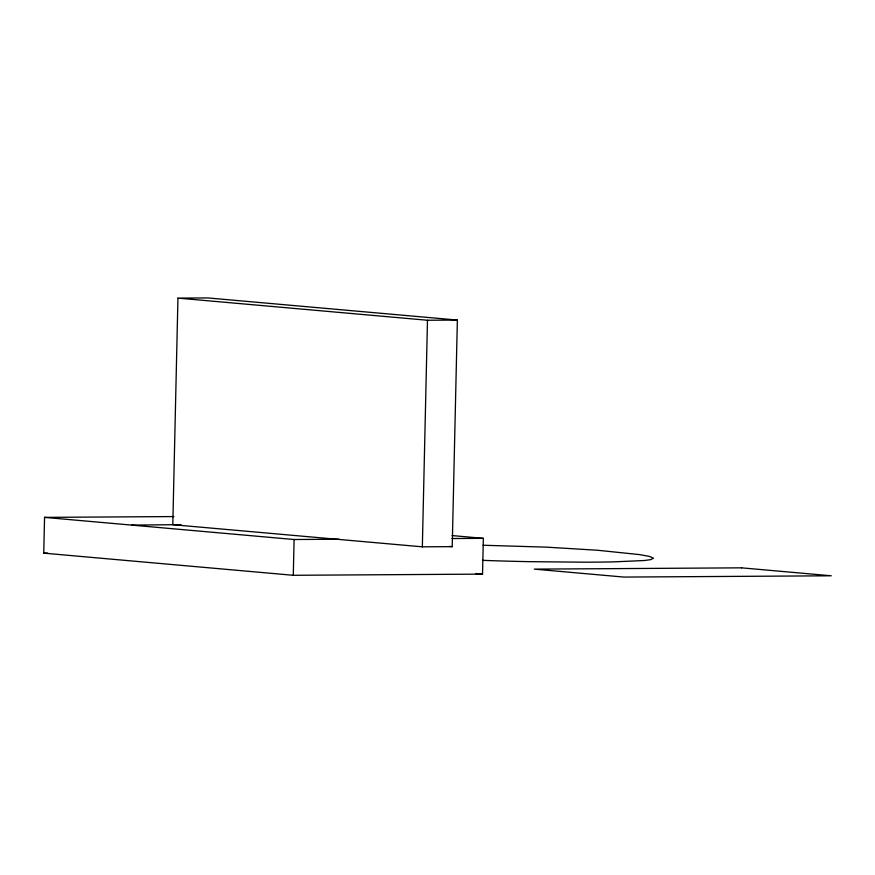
<?xml version="1.0" encoding="UTF-8"?>
<svg xmlns="http://www.w3.org/2000/svg" width="875" height="875" viewBox="0 0 875 875"><rect width="100%" height="100%" fill="white"/><g stroke="black" fill="none" stroke-linecap="round" stroke-linejoin="round"><path stroke-width="1.31" d="M452.156 535.577L483.35 538.344L482.53 574.12L293.289 575.291L43.75 553.153L44.559 517.377L173.906 516.567M177.942 298.113L172.802 524.694L422.341 546.831L452.222 546.645L457.363 320.064L207.823 297.927L177.942 298.113L427.481 320.25L457.363 320.064M293.289 575.291L294.098 539.514L44.559 517.377M422.341 546.831L427.481 320.25M131.753 525.109L180.95 524.639M294.098 539.514L339.03 539.23M452.036 538.541L483.35 538.344M43.75 553.153L47.83 553.12M483.044 545.245L546.492 547.148L597.822 550.277L639.702 554.619L649.622 556.467L653.505 558.184L650.497 559.683L644.23 560.525L612.85 561.903A136.97 5.972 1.3 0 1 585.091 562.188L529.462 561.663A123.211 5.37 1.3 0 1 493.27 560.722L482.464 560.339M449.509 546.405L452.222 546.645M475.748 573.519L482.53 574.12M741.639 567.842L534.264 569.122L623.864 577.073L831.25 575.794L741.639 567.842"/></g></svg>
